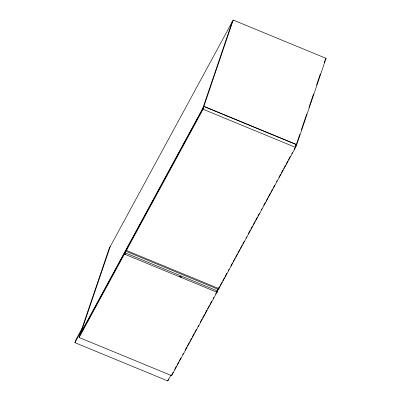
<?xml version="1.0" encoding="UTF-8"?>
<svg xmlns="http://www.w3.org/2000/svg" width="401" height="401" viewBox="0 0 401 401"><rect width="100%" height="100%" fill="white"/><g stroke="black" fill="none" stroke-linecap="round" stroke-linejoin="round"><path stroke-width="0.6" d="M217.588 291.006L125.122 252.836L124.776 253.462L127.212 247.978L80.07 334.78L79.142 337.507L171.613 375.637L217.492 291.251C214.555 295.286 218.891 288.83 218.064 289.066M216.966 292.219L124.47 254.114L125.613 250.901M216.946 292.249L218.024 289.136M171.037 374.965L167.788 380.95L74.947 342.665L75.974 339.637L81.884 328.755M80.887 332.855L110.225 246.565M126.4 250.465L127.328 247.743L204.004 106.521L296.474 144.656L295.547 147.383L218.871 288.6L126.4 250.465L203.076 109.247L204.004 106.521M202.811 108.295L232.149 22.01M233.212 20.05L109.162 248.525L79.824 334.81L203.878 106.335L233.212 20.05L326.053 58.335L296.715 144.621L294.159 149.332M167.788 380.95L168.475 378.93M171.613 375.637L172.355 373.456M218.871 288.6L219.242 287.507M295.652 146.581L299.873 134.17M301.281 130.034L306.705 114.074M308.915 107.573L313.537 93.979M316.549 85.117L320.369 73.889M324.188 62.656L324.79 60.887M74.947 342.665L80.852 331.782M79.142 337.507L125.122 252.836M324.99 60.295L326.053 58.335M217.432 290.234L218.971 287.507M295.281 146.851L296.474 144.656M172.666 373.095L173.197 372.118M174.625 369.486L176.42 366.188M177.016 365.085L178.811 361.782M179.407 360.684L180.901 357.933M182.696 354.629L183.292 353.527M185.087 350.223L186.876 346.92M187.478 345.822L189.267 342.519M189.868 341.416L191.658 338.118M192.254 337.015L194.049 333.712M194.645 332.614L196.44 329.311M197.934 326.559L198.53 325.457M200.325 322.153L202.119 318.855M202.716 317.752L204.51 314.449M205.106 313.346L206.901 310.048M207.497 308.945L209.292 305.642M209.888 304.544L211.683 301.241M213.177 298.489L213.773 297.387M215.568 294.083L219.748 286.379M220.35 285.281L222.139 281.978M222.74 280.875L224.53 277.572M225.126 276.474L226.921 273.171M228.415 270.419L229.016 269.317M230.806 266.013L232.6 262.715M233.197 261.612L234.991 258.309M235.587 257.211L237.382 253.908M237.978 252.805L239.773 249.502M240.369 248.404L242.164 245.101M242.76 243.998L244.254 241.247M246.049 237.943L246.645 236.846M248.44 233.542L250.229 230.239M250.831 229.141L252.62 225.838M253.221 224.735L255.011 221.432M255.612 220.334L257.402 217.031M257.998 215.928L259.497 213.177M261.287 209.878L261.888 208.776M263.678 205.472L265.472 202.169M266.069 201.071L267.863 197.768M268.459 196.665L270.254 193.362M270.85 192.264L272.645 188.961M273.241 187.858L274.735 185.107M276.53 181.808L277.126 180.706M278.921 177.402L280.71 174.099M281.312 173.001L283.101 169.698M283.702 168.595L285.492 165.292M286.093 164.194L287.883 160.891M288.484 159.788L290.274 156.49M291.768 153.738L292.369 152.636M203.878 106.335L296.715 144.621M203.076 109.247L295.547 147.383M125.553 251.136L218.024 289.271M181.267 277.086L179.533 276.374L181.262 277.106M124.621 253.748L125.779 254.224"/></g></svg>
